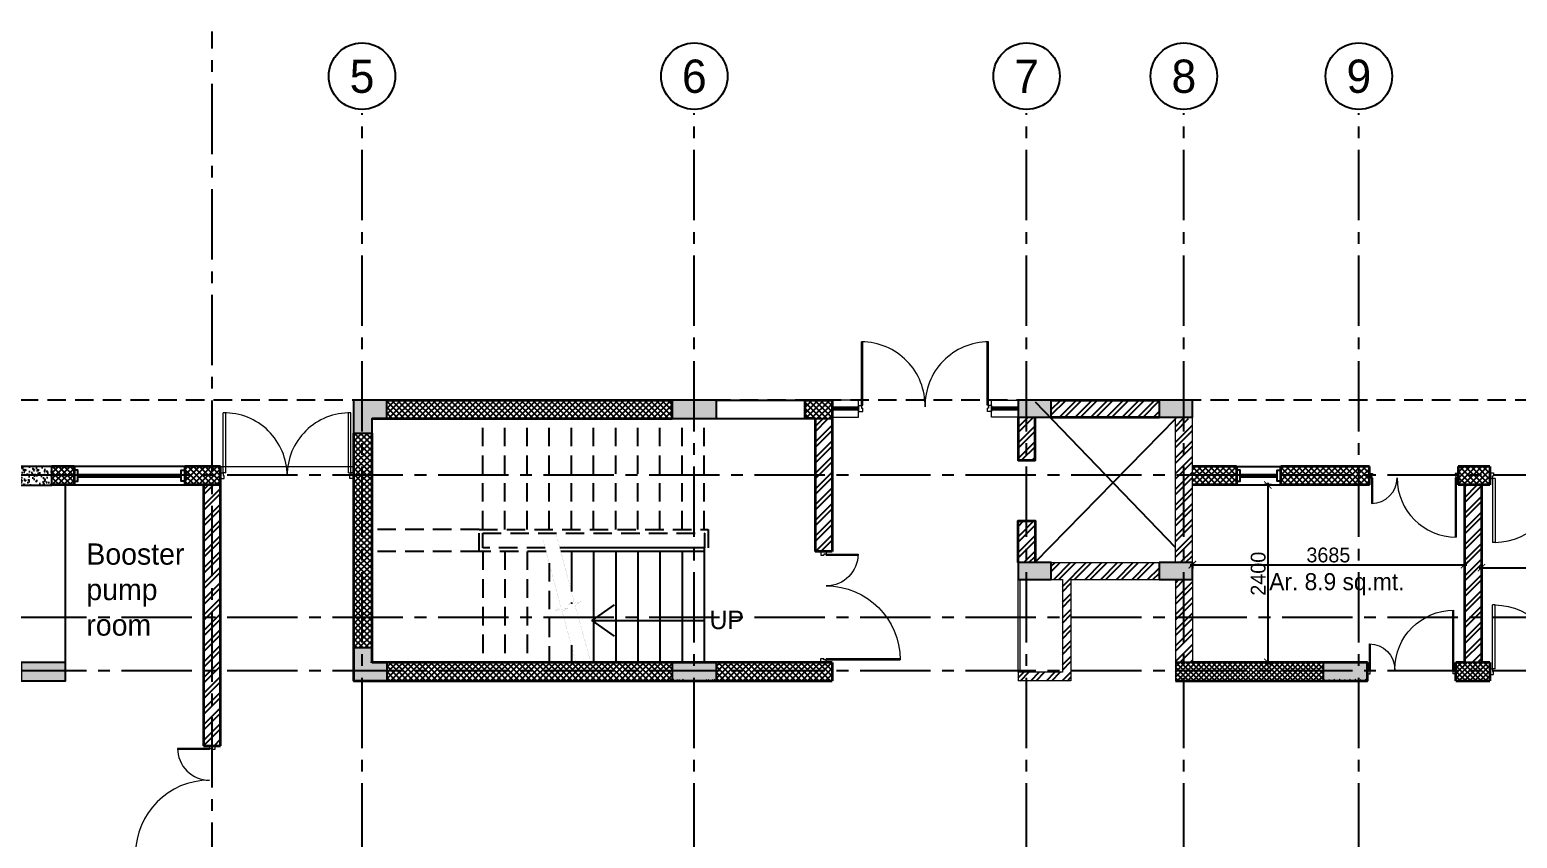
# Model space of a CAD drawing. Header units: millimetres. Extents: x -276609 to 1081398, y -453808 to 472098.
# Drawn here: x 335964 to 356109, y 168557 to 179499 of the extents above; entities that cross this region are included whole.
import ezdxf
from ezdxf.enums import TextEntityAlignment as Align

# ---------------------------------------------------------------- set-up
doc = ezdxf.new("R2010")
doc.units = ezdxf.units.MM
doc.header["$MEASUREMENT"] = 0
for name, pattern in [('CENTER2', [28.575, 19.05, -3.175, 3.175, -3.175]), ('DASHED2', [0.375, 0.25, -0.125]), ('Overhead', [3.96875, 2.38125, -1.5875])]:
    doc.linetypes.add(name, pattern=pattern)
for name, color, linetype in [('A-Anno Tags', 6, 'Continuous'), ('A-Elevation', 4, 'Continuous'), ('A-Steps', 3, 'Continuous'), ('A-Wall Patt', 8, 'Continuous'), ('A-Window', 4, 'Continuous'), ('Anno_Frames', 7, 'Continuous'), ('Anno_Labels', 7, 'Continuous'), ('AREA', 7, 'Continuous'), ('S-Conc Patt', 9, 'Continuous')]:
    doc.layers.add(name, color=color, linetype=linetype)
doc.layers.add('A-Anno-Grid Lines', color=7, linetype='Continuous', true_color=0xbbc3bd)
for name, color, linetype, lineweight in [('A-Detail Lines', 241, 'Continuous', 25), ('A-DETL-LLIN', 3, 'Continuous', 9), ('A-Door', 4, 'Continuous', 9), ('A-FLOR-STRS', 2, 'Continuous', 9), ('A-SECT-MBND', 5, 'Overhead', 9), ('A-Wall Sec', 1, 'Continuous', 20), ('frntr', 42, 'Continuous', 13), ('GRID', 9, 'Continuous', 0), ('S-Concrete', 40, 'Continuous', 25)]:
    doc.layers.add(name, color=color, linetype=linetype, lineweight=lineweight)
doc.styles.get("Standard").update_dxf_attribs({"font": ''})
doc.styles.get('Standard').set_extended_font_data('Gill Sans MT')
doc.dimstyles.new('IIITD_WD_M @ 100', dxfattribs={"dimscale": 100, "dimtxt": 1, "dimasz": 1, "dimexe": 0.5, "dimexo": 0.25, "dimgap": 0.3, "dimtad": 1, "dimdec": 0, "dimrnd": 1, "dimzin": 0, "dimdsep": 46, "dimtxsty": 'Standard', "dimblk": 'ARCHTICK', "dimcen": 0.2, "dimdle": 0.3, "dimclrd": 256, "dimclre": 256, "dimclrt": 256, "dimadec": 0, "dimazin": 0, "dimtfac": 1, "dimtdec": 0, "dimtofl": 0, "dimtmove": 0, "dimatfit": 0, "dimfxl": 0.5, "dimfxlon": 1, "dimtolj": 1, "dimtzin": 0, "dimlwd": -1, "dimlwe": -1, "dimarcsym": 0})
doc.dimstyles.get("Standard").update_dxf_attribs({"dimtxt": 0.18, "dimasz": 0.18, "dimexe": 0.18, "dimexo": 0.0625, "dimgap": 0.09, "dimtad": 0, "dimtih": 1, "dimtoh": 1, "dimdec": 4, "dimzin": 0, "dimdsep": 46, "dimtxsty": 'Standard', "dimcen": 0.09, "dimadec": 0, "dimazin": 0, "dimtfac": 1, "dimtdec": 4, "dimtofl": 0, "dimtmove": 0, "dimatfit": 3, "dimfxl": 1, "dimtolj": 1, "dimtzin": 0, "dimarcsym": 0})
pattern_1 = [(45, (-144842.344, 2158.18), (-39.7747564, 39.7747564), []), (135, (-144842.344, 2158.18), (-39.7747564, -39.7747564), [])]
pattern_2 = [(45, (-144842.34, 2158.18), (-106.066017, 106.066017), []), (45, (-144771.63, 2158.18), (-106.066017, 106.066017), [])]

# ---------------------------------------------------------------- blocks, each defined once
blk = doc.blocks.new('din d7')
at = {"layer": 'A-Door', "color": 5, "lineweight": 18}
for p, q in [((486934, 174520), (486934, 175332)), ((486969, 174518), (486969, 175332)), ((488629, 174518), (488629, 175332)), ((488664, 174518), (488664, 175332)), ((486899, 174518), (486934, 174518)), ((486899, 174518), (486899, 174443)), ((486934, 174518), (486934, 174483)), ((486969, 174518), (486934, 174518)), ((486934, 174483), (486949, 174483)), ((486949, 174443), (486949, 174483)), ((488629, 174518), (488664, 174518)), ((488664, 174483), (488649, 174483)), ((488649, 174443), (488649, 174483)), ((488664, 174518), (488664, 174483)), ((488699, 174518), (488664, 174518)), ((488699, 174518), (488699, 174443)), ((486899, 174443), (486949, 174443)), ((488699, 174443), (488649, 174443))]:
    blk.add_line(p, q, dxfattribs=at)
at = {"layer": 'A-Door', "lineweight": 18}
for centre, start, end in [((486950, 174483), 359.9841, 91.0727), ((488648, 174483), 88.9273, 180.0159)]:
    blk.add_arc(centre, 849, start, end, dxfattribs=at)
blk = doc.blocks.new('din v1')
at = {"layer": 'A-Window', "color": 2, "lineweight": 60}
blk.add_line((474051, 158052), (474051, 157552), dxfattribs=at)
at = {"layer": 'A-Window'}
for points in [[(473926, 158102), (473926, 157502)], [(473976, 158102), (473976, 158052), (474126, 158052), (474126, 158102)], [(474176, 158102), (474176, 157502)], [(473976, 157502), (473976, 157552), (474126, 157552), (474126, 157502)]]:
    blk.add_lwpolyline(points, dxfattribs=at)
blk = doc.blocks.new('ABL_Door_S - 1000 x 2100-11-3 Second Floor Lvl')
at = {"layer": 'A-Door', "color": 5}
for p, q in [((-500, 38), (-450, 38)), ((-500, -38), (-500, 38)), ((-450, 38), (-450, -3)), ((450, 38), (450, -3)), ((500, 38), (450, 38)), ((500, -38), (500, 38)), ((-500, -38), (-465, -38)), ((-465, -3), (-450, -3)), ((-465, -38), (-465, -3)), ((-430, -38), (-465, -38)), ((465, -3), (450, -3)), ((465, -38), (465, -3)), ((500, -38), (465, -38))]:
    blk.add_line(p, q, dxfattribs=at)
at = {"layer": 'A-Door', "color": 5, "lineweight": 18}
for p, q in [((-465, -38), (-465, -902)), ((-430, -38), (-430, -902)), ((-430, -902), (-465, -902))]:
    blk.add_line(p, q, dxfattribs=at)
at = {"layer": 'A-Door'}
blk.add_arc((-450, -3), 900, 271.2733, 0, dxfattribs=at)
blk = doc.blocks.new('Big Door Garbage')
at = {"layer": 'A-Door', "color": 5, "lineweight": 18}
for p, q in [((-12550, 128778), (-12500, 128778)), ((-12550, 128703), (-12550, 128778)), ((-12515, 128738), (-12500, 128738)), ((-12515, 128703), (-12515, 128738)), ((-12500, 128778), (-12500, 128738)), ((-11100, 128778), (-11100, 128738)), ((-11050, 128778), (-11100, 128778)), ((-11085, 128738), (-11100, 128738)), ((-11085, 128703), (-11085, 128738)), ((-11050, 128703), (-11050, 128778)), ((-12550, 128703), (-12515, 128703)), ((-12515, 128703), (-12515, 128273)), ((-12499, 128703), (-12515, 128703)), ((-12499, 128703), (-12499, 128273)), ((-11101, 128703), (-11101, 127703)), ((-11101, 128703), (-11085, 128703)), ((-11050, 128703), (-11085, 128703)), ((-11085, 128703), (-11085, 127703))]:
    blk.add_line(p, q, dxfattribs=at)
at = {"layer": 'A-Door', "lineweight": 18}
for centre, radius, start, end in [((-12515, 128703), 430, 270, 0), ((-11085, 128703), 1000, 180, 270)]:
    blk.add_arc(centre, radius, start, end, dxfattribs=at)
blk = doc.blocks.new('allalaksksksjjd')
at = {"layer": 'S-Conc Patt'}
for points in [[(271338, 150901), (270888, 150901), (270888, 150451), (271138, 150451), (271138, 150651), (271338, 150651)], [(275203, 150901), (275203, 150651), (275803, 150651), (275803, 150901)], [(279888, 150901), (279888, 150671), (280338, 150671), (280338, 150901)], [(281798, 150901), (281798, 150671), (282248, 150671), (282248, 150901)], [(279888, 148701), (279888, 148471), (280338, 148471), (280338, 148701)], [(281798, 148701), (281798, 148471), (282248, 148471), (282248, 148701)], [(271338, 147101), (270888, 147101), (270888, 147551), (271138, 147551), (271138, 147351), (271338, 147351)], [(266388, 147351), (266388, 147101), (266988, 147101), (266988, 147351)], [(275203, 147351), (275203, 147101), (275803, 147101), (275803, 147351)], [(284018, 147351), (284018, 147101), (284618, 147101), (284618, 147351)]]:
    blk.add_hatch(color=8, dxfattribs=at).paths.add_polyline_path(points)
h = blk.add_hatch(dxfattribs=at)
h.set_pattern_fill('AR-CONC', color=8, scale=20, style=0)
h.set_pattern_definition([(50, (-1021001.52, 1192606.68), (143.4520365, -12.550427), [15, -165]), (355, (-1021001.52, 1192606.68), (-27.750267, 150.438427), [12, -132]), (100.4514, (-1020989.56, 1192605.63), (115.701876, 137.887908), [12.748038, -140.228422]), (46.1842, (-1021001.52, 1192646.68), (213.44821, -33.103803), [22.5, -247.5]), (96.6356, (-1020983.73, 1192643.92), (186.93254, 194.823574), [19.122058, -210.3426]), (351.1842, (-1021001.52, 1192646.68), (186.93239, 194.82372), [18, -198]), (21, (-1020981.52, 1192636.68), (119.3814104, -80.523778), [15, -165]), (326, (-1020981.52, 1192636.68), (48.663066, 145.030009), [12, -132]), (71.4514, (-1020971.57, 1192629.97), (168.044526, 64.506099), [12.748038, -140.228422]), (37.5, (-1021001.517, 1192606.68), (2.431971, 66.5787708), [0, -130.4, 0, -134, 0, -132.5]), (7.5, (-1021001.52, 1192606.68), (52.6139075, 78.8823424), [0, -76.4, 0, -127.4, 0, -50.5]), (327.5, (-1021046.117, 1192606.68), (106.7644872, -4.5109743), [0, -50, 0, -156, 0, -207]), (317.5, (-1021066.12, 1192606.68), (116.637234, 20.0209965), [0, -65, 0, -103.6, 0, -147])])
h.paths.add_polyline_path([(266203, 150001), (266203, 149751), (266803, 149751), (266803, 150001)])
at = {"layer": 'S-Concrete'}
for points in [[(271338, 150901), (270888, 150901), (270888, 150451), (271138, 150451), (271138, 150651), (271338, 150651), (271338, 150901)], [(271338, 147101), (270888, 147101), (270888, 147551), (271138, 147551), (271138, 147351), (271338, 147351), (271338, 147101)]]:
    blk.add_lwpolyline(points, dxfattribs=at)
for points in [[(275203, 150901), (275203, 150651), (275803, 150651), (275803, 150901)], [(279888, 150901), (279888, 150671), (280338, 150671), (280338, 150901)], [(281798, 150901), (281798, 150671), (282248, 150671), (282248, 150901)], [(266203, 150001), (266203, 149751), (266803, 149751), (266803, 150001)], [(279888, 148701), (279888, 148471), (280338, 148471), (280338, 148701)], [(281798, 148701), (281798, 148471), (282248, 148471), (282248, 148701)], [(266388, 147351), (266388, 147101), (266988, 147101), (266988, 147351)], [(275203, 147351), (275203, 147101), (275803, 147101), (275803, 147351)], [(284018, 147351), (284018, 147101), (284618, 147101), (284618, 147351)]]:
    blk.add_lwpolyline(points, close=True, dxfattribs=at)
blk = doc.blocks.new('t4h5ju76j8')
at = {"layer": 'A-Door', "color": 5, "lineweight": 18}
for p, q in [((492070, 173881), (492070, 174740)), ((492088, 173881), (492088, 174739)), ((493774, 173881), (493774, 174739)), ((493792, 173881), (493792, 174740)), ((492031, 173952), (491671, 173952)), ((492031, 173722), (492031, 173952)), ((492031, 173878), (492070, 173878)), ((492031, 173878), (492031, 173795)), ((492070, 173878), (492070, 173840)), ((492087, 173878), (492070, 173878)), ((493776, 173878), (493792, 173878)), ((493792, 173878), (493792, 173840)), ((493831, 173878), (493792, 173878)), ((493831, 173722), (493831, 173952)), ((493831, 173952), (494191, 173952)), ((493831, 173878), (493831, 173795)), ((491671, 173722), (492031, 173722)), ((492031, 173795), (492087, 173795)), ((492070, 173840), (492087, 173840)), ((492087, 173795), (492087, 173840)), ((493792, 173840), (493776, 173840)), ((493776, 173795), (493776, 173840)), ((493831, 173795), (493776, 173795)), ((494191, 173722), (493831, 173722))]:
    blk.add_line(p, q, dxfattribs=at)
at = {"layer": 'A-Door'}
for centre, start, end in [((492070, 173878), 358.7355, 89.9841), ((493792, 173878), 90.0159, 181.2645)]:
    blk.add_arc(centre, 861, start, end, dxfattribs=at)
at = {"layer": 'A-Window', "color": 2, "lineweight": 60}
for p, q in [((492031, 173837), (491671, 173837)), ((493831, 173837), (494191, 173837))]:
    blk.add_line(p, q, dxfattribs=at)
blk = doc.blocks.new('din w3')
at = {"layer": 'A-Window', "color": 2, "lineweight": 60}
blk.add_line((477594, 164984), (477594, 166384), dxfattribs=at)
at = {"layer": 'A-Window'}
for points in [[(477469, 164934), (477469, 166434)], [(477669, 166434), (477669, 166384), (477519, 166384), (477519, 166434)], [(477719, 164934), (477719, 166434)], [(477669, 164934), (477669, 164984), (477519, 164984), (477519, 164934)]]:
    blk.add_lwpolyline(points, dxfattribs=at)
blk = doc.blocks.new('Grid Head')
blk.add_circle((0, 0), 3)
at = {"layer": 'Anno_Labels'}
blk.add_attdef('GRID_NAME', text='', height=3, dxfattribs=at).set_placement((0, 0), align=Align.MIDDLE_CENTER)
blk = doc.blocks.new('grd din')
at = {"layer": 'A-Anno-Grid Lines', "linetype": 'CENTER2', "ltscale": 50}
for p, q in [((486784, 152996), (486784, 180371)), ((488814, 133526), (488814, 179267)), ((493314, 133526), (493314, 179267)), ((497814, 133526), (497814, 179267)), ((499944, 133526), (499944, 179267)), ((502314, 133526), (502314, 179267)), ((516514, 174369), (471659, 174369)), ((516514, 172439), (472000, 172439)), ((516514, 171719), (471659, 171719))]:
    blk.add_line(p, q, dxfattribs=at)
at = {"layer": 'Anno_Frames'}
ref = blk.add_blockref('Grid Head', (488814, 179767), dxfattribs=dict(at, xscale=150, yscale=150, zscale=150))
ref.add_attrib('GRID_NAME', '5', dxfattribs={"layer": '0', "height": 450}).set_placement((488814, 179767), align=Align.MIDDLE_CENTER)
ref = blk.add_blockref('Grid Head', (493314, 179767), dxfattribs=dict(at, xscale=150, yscale=150, zscale=150))
ref.add_attrib('GRID_NAME', '6', dxfattribs={"layer": '0', "height": 450}).set_placement((493314, 179767), align=Align.MIDDLE_CENTER)
ref = blk.add_blockref('Grid Head', (497814, 179767), dxfattribs=dict(at, xscale=150, yscale=150, zscale=150))
ref.add_attrib('GRID_NAME', '7', dxfattribs={"layer": '0', "height": 450}).set_placement((497814, 179767), align=Align.MIDDLE_CENTER)
ref = blk.add_blockref('Grid Head', (499944, 179767), dxfattribs=dict(at, xscale=150, yscale=150, zscale=150))
ref.add_attrib('GRID_NAME', '8', dxfattribs={"layer": '0', "height": 450}).set_placement((499944, 179767), align=Align.MIDDLE_CENTER)
ref = blk.add_blockref('Grid Head', (502314, 179767), dxfattribs=dict(at, xscale=150, yscale=150, zscale=150))
ref.add_attrib('GRID_NAME', '9', dxfattribs={"layer": '0', "height": 450}).set_placement((502314, 179767), align=Align.MIDDLE_CENTER)
blk = doc.blocks.new('_ArchTick')
at = {"color": 0, "linetype": 'ByBlock', "const_width": 0.15}
blk.add_lwpolyline([(-0.5, -0.5), (0.5, 0.5)], dxfattribs=at)
blk = doc.blocks.new('*D581')
at = {"layer": 'A-Detail Lines', "transparency": 16777216}
for p, q in [((355624, 172168), (355624, 172268)), ((362829, 172168), (362829, 172268)), ((355594, 172218), (362859, 172218))]:
    blk.add_line(p, q, dxfattribs=at)
at = {"layer": 'A-Detail Lines', "transparency": 16777216, "xscale": 100, "yscale": 100, "zscale": 100, "rotation": 180}
blk.add_blockref('_ArchTick', (355624, 172218), dxfattribs=at)
at = {"layer": 'A-Detail Lines', "transparency": 16777216, "xscale": 100, "yscale": 100, "zscale": 100}
blk.add_blockref('_ArchTick', (362829, 172218), dxfattribs=at)
at = {"layer": 'A-Detail Lines', "transparency": 16777216, "insert": (359226, 172348), "char_height": 200, "attachment_point": 5}
blk.add_mtext('\\A1;7205', dxfattribs=at)
blk = doc.blocks.new('*D583')
at = {"layer": 'A-Detail Lines', "transparency": 16777216}
for p, q in [((351679, 172259), (355424, 172259)), ((351709, 172262), (351709, 172209)), ((355394, 172262), (355394, 172209))]:
    blk.add_line(p, q, dxfattribs=at)
at = {"layer": 'A-Detail Lines', "transparency": 16777216, "xscale": 100, "yscale": 100, "zscale": 100, "rotation": 180}
blk.add_blockref('_ArchTick', (351709, 172259), dxfattribs=at)
at = {"layer": 'A-Detail Lines', "transparency": 16777216, "xscale": 100, "yscale": 100, "zscale": 100}
blk.add_blockref('_ArchTick', (355394, 172259), dxfattribs=at)
at = {"layer": 'A-Detail Lines', "transparency": 16777216, "insert": (353551, 172389), "char_height": 200, "attachment_point": 5}
blk.add_mtext('\\A1;3685', dxfattribs=at)
blk = doc.blocks.new('*D584')
at = {"layer": 'A-Detail Lines', "transparency": 16777216}
for p, q in [((352781, 173338), (352681, 173338)), ((352731, 173368), (352731, 170907)), ((352781, 170937), (352681, 170937))]:
    blk.add_line(p, q, dxfattribs=at)
at = {"layer": 'A-Detail Lines', "transparency": 16777216, "xscale": 100, "yscale": 100, "zscale": 100}
for p, rotation in [((352731, 173338), 90), ((352731, 170937), 270)]:
    blk.add_blockref('_ArchTick', p, dxfattribs=dict(at, rotation=rotation))
at = {"layer": 'A-Detail Lines', "transparency": 16777216, "insert": (352601, 172137), "char_height": 200, "attachment_point": 5, "rotation": 90}
blk.add_mtext('\\A1;2400', dxfattribs=at)
blk = doc.blocks.new('*D675')
at = {"layer": 'A-Detail Lines'}
for p, q in [((338004, 412783), (337904, 412783)), ((337954, 412813), (337954, 411253)), ((338004, 411283), (337904, 411283)), ((490332, 36500), (499162, 36500)), ((490362, 36550), (490362, 36450)), ((499132, 36550), (499132, 36450))]:
    blk.add_line(p, q, dxfattribs=at)
at = {"layer": 'A-Detail Lines', "xscale": 100, "yscale": 100, "zscale": 100}
for p, rotation in [((337954, 412783), 90), ((337954, 411283), 270), ((490362, 36500), 180)]:
    blk.add_blockref('_ArchTick', p, dxfattribs=dict(at, rotation=rotation))
blk.add_blockref('_ArchTick', (499132, 36500), dxfattribs=at)
at = {"layer": 'A-Detail Lines', "insert": (337873, 412033), "char_height": 100, "attachment_point": 5, "rotation": 90}
blk.add_mtext('\\A1;1500', dxfattribs=at)
at = {"layer": 'A-Detail Lines', "insert": (494747, 36632), "char_height": 200, "attachment_point": 5}
blk.add_mtext('\\A1;8770', dxfattribs=at)

msp = doc.modelspace()

# ---------------------------------------------------------------- hatches: boundary and pattern name
at = {"layer": 'A-Wall Patt'}
h = msp.add_hatch(dxfattribs=at)
h.set_pattern_fill('ANSI37', color=256, scale=450, style=0)
h.set_pattern_definition(pattern_1)
h.paths.add_polyline_path([(346828.9, 174487.2), (346463.9, 174487.2), (346463.9, 174237.2), (346598.9, 174237.2), (346828.9, 174237.2)])
h.paths.add_polyline_path([(344663.9, 174487.2), (340798.9, 174487.2), (340798.9, 174237.2), (344663.9, 174237.2)])
h.paths.add_polyline_path([(340598.9, 174037.2), (340348.9, 174037.2), (340348.9, 171137.2), (340598.9, 171137.2)])
h.paths.add_polyline_path([(341172.8, 170937.2), (340798.9, 170937.2), (340798.9, 170687.2), (341172.8, 170687.2)])
h.paths.add_polyline_path([(346146.2, 170687.2), (346146.2, 170937.2), (345263.9, 170937.2), (345263.9, 170707.2), (345113.9, 170707.2), (345113.9, 170687.2)])
h.paths.add_polyline_path([(341172.8, 170937.2), (341172.8, 170687.2), (344813.9, 170687.2), (344813.9, 170707.2), (344663.9, 170707.2), (344663.9, 170937.2)])
h.paths.add_polyline_path([(346828.9, 170687.2), (346828.9, 170937.2), (346146.2, 170937.2), (346146.2, 170687.2)])
h = msp.add_hatch(dxfattribs=at)
h.set_pattern_fill('ANSI32', color=256, scale=400, style=0)
h.set_pattern_definition(pattern_2)
h.paths.add_polyline_path([(349578.9, 174257.2), (349348.9, 174257.2), (349348.9, 174237.2), (349578.9, 174237.2)])
h.paths.add_polyline_path([(349578.9, 174232.1), (349573.9, 174237.2), (349463.9, 174237.2), (349463.9, 173673.9), (349578.9, 173673.9)])
h.paths.add_polyline_path([(349463.9, 174237.2), (349348.9, 174237.2), (349348.9, 173673.9), (349463.9, 173673.9)])
h.paths.add_polyline_path([(351708.9, 173472.5), (351478.9, 173472.5), (351478.9, 172287.2), (351708.9, 172287.2)])
h.paths.add_polyline_path([(351708.9, 174237.2), (351483.9, 174237.2), (351478.9, 174232.1), (351478.9, 173472.5), (351708.9, 173472.5)])
h.paths.add_polyline_path([(349578.9, 172850.6), (349463.9, 172850.6), (349463.9, 172287.2), (349573.9, 172287.2), (349578.9, 172292.4)])
h.paths.add_polyline_path([(349463.9, 172850.6), (349348.9, 172850.6), (349348.9, 172287.2), (349463.9, 172287.2)])
h.paths.add_polyline_path([(351258.9, 172287.2), (349798.9, 172287.2), (349798.9, 172057.2), (349948.9, 172057.2), (349948.9, 171542.5), (350063.9, 171542.5), (350063.9, 172057.2), (351258.9, 172057.2)])
h.paths.add_polyline_path([(350063.9, 171542.5), (349948.9, 171542.5), (349948.9, 170822.2), (350063.9, 170822.2)])
h.paths.add_polyline_path([(350063.9, 170822.2), (349948.9, 170822.2), (349948.9, 170802.2), (349463.9, 170802.2), (349463.9, 170687.2), (350063.9, 170687.2)])
h.paths.add_polyline_path([(349463.9, 170802.2), (349348.9, 170802.2), (349348.9, 170687.2), (349463.9, 170687.2)])
h.paths.add_polyline_path([(351708.9, 172057.2), (351593.9, 172057.2), (351593.9, 171542.5), (351708.9, 171542.5)])
h.paths.add_polyline_path([(351708.9, 171542.5), (351593.9, 171542.5), (351593.9, 170937.2), (351708.9, 170937.2)])
h.paths.add_polyline_path([(351593.9, 171542.5), (351478.9, 171542.5), (351478.9, 170937.2), (351593.9, 170937.2)])
h.paths.add_polyline_path([(351593.9, 172057.2), (351478.9, 172057.2), (351478.9, 171542.5), (351593.9, 171542.5)])
h.paths.add_polyline_path([(349798.9, 174257.2), (351258.9, 174257.2), (351258.9, 174487.2), (349798.9, 174487.2)])
h = msp.add_hatch(dxfattribs=at)
h.set_pattern_fill('ANSI32', color=256, scale=400, style=0)
h.set_pattern_definition(pattern_2)
h.paths.add_polyline_path([(346828.9, 174237.2), (346598.9, 174237.2), (346598.9, 172437.2), (346828.9, 172437.2)])
h = msp.add_hatch(dxfattribs=at)
h.set_pattern_fill('ANSI37', color=256, scale=450, style=0)
h.set_pattern_definition(pattern_1)
h.paths.add_polyline_path([(331348.9, 170937.2), (331008.3, 170937.2), (331028, 170687.2), (331348.9, 170687.2)])
h.paths.add_polyline_path([(331764, 173587.5), (331598.9, 173587.5), (331598.9, 173337.5), (331764, 173337.5)])
h.paths.add_polyline_path([(334163.9, 173587.5), (333264, 173587.5), (333264, 173337.5), (334163.9, 173337.5)])
h.paths.add_polyline_path([(338548.9, 173587.5), (338063.7, 173587.5), (338063.7, 173337.5), (338548.9, 173337.5)])
h.paths.add_polyline_path([(331598.9, 171812.4), (331348.9, 171812.4), (331348.9, 170937.2), (331598.9, 170937.2)])
h.paths.add_polyline_path([(336263.9, 173357.5), (336263.9, 173337.5), (336306, 173337.5), (336563.7, 173337.5), (336563.7, 173587.5), (336263.9, 173587.5)])
h.paths.add_polyline_path([(331578.9, 173137.5), (331348.9, 173137.5), (331348.9, 172412.4), (331598.9, 172412.4), (331598.9, 173287.5), (331578.9, 173287.5)])
h.paths.add_polyline_path([(331028, 170687.2), (331008.4, 170936.9), (330444.2, 170936.9), (330445.1, 170937.2), (330330.1, 170937.2), (330330.1, 170687.2)])
h = msp.add_hatch(dxfattribs=at)
h.set_pattern_fill('ANSI37', color=256, scale=400, style=0)
h.set_pattern_definition([(45, (-144842.344, 2158.18), (-35.355339, 35.355339), []), (135, (-144842.344, 2158.18), (-35.355339, -35.355339), [])])
h.paths.add_polyline_path([(355738.9, 170937.2), (355278.9, 170937.2), (355278.9, 170687.2), (355738.9, 170687.2)])
h.paths.add_polyline_path([(363078.9, 171812.4), (362828.9, 171812.4), (362828.9, 170937.2), (363078.9, 170937.2)])
h.paths.add_polyline_path([(362828.9, 173587.5), (362508.9, 173587.5), (362508.9, 173337.5), (362828.9, 173337.5)])
h.paths.add_polyline_path([(357108.9, 173587.5), (356738.9, 173587.5), (356738.9, 173337.5), (357108.9, 173337.5)])
h.paths.add_polyline_path([(362848.9, 173137.5), (362848.9, 173137.5), (362828.9, 173137.5), (362828.9, 172412.4), (363078.9, 172412.4), (363078.9, 173137.5)])
h.paths.add_polyline_path([(358763.9, 173587.5), (358763.9, 173357.5), (358763.9, 173357.5), (358763.9, 173337.5), (359508.9, 173337.5), (359508.9, 173587.5)])
h.paths.add_polyline_path([(358163.9, 173357.5), (358163.9, 173357.5), (358163.9, 173587.5), (357708.9, 173587.5), (357708.9, 173337.5), (358163.9, 173337.5)])
h.paths.add_polyline_path([(358163.9, 170707.2), (358163.9, 170937.2), (356738.9, 170937.2), (356738.9, 170687.2), (358278.9, 170687.2), (358278.9, 170707.2)])
h.paths.add_polyline_path([(361908.9, 173587.5), (360108.9, 173587.5), (360108.9, 173337.5), (361908.9, 173337.5)])
h.paths.add_polyline_path([(353478.9, 170707.2), (353478.9, 170937.2), (351478.9, 170937.2), (351478.9, 170687.2), (354078.9, 170687.2), (354078.9, 170707.2)])
h.paths.add_polyline_path([(362778.9, 170707.2), (362628.9, 170707.2), (362628.9, 170937.2), (358763.9, 170937.2), (358763.9, 170707.2), (358578.9, 170707.2), (358578.9, 170687.2), (362778.9, 170687.2)])
h = msp.add_hatch(dxfattribs=at)
h.set_pattern_fill('ANSI37', color=256, scale=450, style=0)
h.set_pattern_definition([(45, (352206.12, 173405.046), (-39.7748, 39.7748), []), (135, (352206.12, 173405.046), (-39.7748, -39.7748), [])])
h.paths.add_polyline_path([(352308.9, 173587.5), (351708.9, 173587.5), (351708.9, 173337.5), (352308.9, 173337.5)])
h.paths.add_polyline_path([(353963.9, 173472.5), (352908.9, 173472.5), (352908.9, 173337.5), (353963.9, 173337.5)])
h.paths.add_polyline_path([(353963.9, 173587.5), (352908.9, 173587.5), (352908.9, 173472.5), (353963.9, 173472.5)])
h.paths.add_polyline_path([(354108.9, 173472.5), (353963.9, 173472.5), (353963.9, 173337.5), (354108.9, 173337.5)])
h.paths.add_polyline_path([(354108.9, 173587.5), (353963.9, 173587.5), (353963.9, 173472.5), (354108.9, 173472.5)])
h = msp.add_hatch(dxfattribs=at)
h.set_pattern_fill('ANSI37', color=256, scale=450, angle=360, style=0)
h.set_pattern_definition([(45, (-148349.956, -896.975), (-39.7747564, 39.7747564), []), (135, (-148349.956, -896.975), (-39.7747564, -39.7747564), [])])
h.paths.add_polyline_path([(355738.9, 173587.5), (355308.9, 173587.5), (355308.9, 173472.5), (355738.9, 173472.5)])
h.paths.add_polyline_path([(355738.9, 173472.5), (355308.9, 173472.5), (355308.9, 173337.5), (355738.9, 173337.5)])
h = msp.add_hatch(dxfattribs=at)
h.set_pattern_fill('ANSI32', color=256, scale=400, style=0)
h.set_pattern_definition(pattern_2)
h.paths.add_polyline_path([(338318.9, 173337.5), (338318.9, 169807.2), (338548.9, 169807.2), (338548.9, 173337.5)])
h = msp.add_hatch(dxfattribs=at)
h.set_pattern_fill('ANSI32', color=256, scale=400, style=0)
h.set_pattern_definition(pattern_2)
h.paths.add_polyline_path([(355623.9, 173337.5), (355393.9, 173337.5), (355393.9, 170937.2), (355623.9, 170937.2)])

# ---------------------------------------------------------------- linework, layer by layer
at = {"layer": 'A-Detail Lines', "linetype": 'DASHED2', "ltscale": 1000}
for p, q in [((363078.9, 174487.2), (331348.9, 174487.2)), ((342098.9, 172737.2), (342098.9, 174237.2)), ((342398.9, 172737.2), (342398.9, 174237.2)), ((342698.9, 172737.2), (342698.9, 174237.2)), ((342998.9, 172737.2), (342998.9, 174237.2)), ((343298.9, 172737.2), (343298.9, 174237.2)), ((343598.9, 172737.2), (343598.9, 174237.2)), ((343898.9, 172737.2), (343898.9, 174237.2)), ((344198.9, 172737.2), (344198.9, 174237.2)), ((344498.9, 172737.2), (344498.9, 174237.2)), ((344798.9, 172737.2), (344798.9, 174237.2)), ((345098.9, 172737.2), (345098.9, 174237.2)), ((342048.9, 172737.2), (340598.9, 172737.2)), ((342048.9, 172437.2), (340598.9, 172437.2)), ((342098.9, 172437.2), (342098.9, 170937.2)), ((342398.9, 172437.2), (342398.9, 170937.2)), ((342698.9, 172437.2), (342698.9, 170937.2)), ((342998.9, 172279.8), (342998.9, 170937.2))]:
    msp.add_line(p, q, dxfattribs=at)
at = {"layer": 'A-Detail Lines'}
for p, q in [((349578.9, 174464.3), (351473.9, 172494.3)), ((351483.9, 174237.2), (349573.9, 172287.2))]:
    msp.add_line(p, q, dxfattribs=at)
at = {"layer": 'A-Detail Lines', "linetype": 'DASHED2', "ltscale": 1000}
for points in [[(342956.9, 172437.2), (342048.9, 172437.2), (342048.9, 172737.2), (345150.3, 172737.2), (345150.3, 172437.2)], [(342943.6, 172487.2), (342098.9, 172487.2), (342098.9, 172687.2), (345100.3, 172687.2), (345100.3, 172487.2)]]:
    msp.add_lwpolyline(points, dxfattribs=at)
at = {"layer": 'A-DETL-LLIN'}
msp.add_line((338548.9, 173587.5), (340348.9, 173587.5), dxfattribs=at)
at = {"layer": 'A-Door'}
for p, q in [((349348.9, 170802.2), (349348.9, 172057.2)), ((349378.9, 170802.2), (349378.9, 172057.2))]:
    msp.add_line(p, q, dxfattribs=at)
at = {"layer": 'A-Elevation'}
for p, q in [((345263.9, 174487.2), (346463.9, 174487.2)), ((345263.9, 174237.2), (346463.9, 174237.2)), ((336448.9, 170937.2), (336448.9, 173337.5))]:
    msp.add_line(p, q, dxfattribs=at)
for points in [[(345100.3, 172437.2), (345100.3, 172487.2), (343142.1, 172487.2)], [(345100.3, 172437.2), (343155.4, 172437.2)]]:
    msp.add_lwpolyline(points, dxfattribs=at)
at = {"layer": 'A-FLOR-STRS'}
for p, q in [((344788.5, 170937.2), (344788.3, 170937.5)), ((344813.9, 170937.5), (344813.9, 170937.2))]:
    msp.add_line(p, q, dxfattribs=at)
at = {"layer": 'A-SECT-MBND'}
msp.add_line((344788.5, 170937.2), (340578.9, 170937.2), dxfattribs=at)
at = {"layer": 'A-Steps'}
for p, q in [((343298.9, 172437.2), (343298.9, 171898.2)), ((343598.9, 172437.2), (343598.9, 170937.2)), ((343898.9, 172437.2), (343898.9, 170937.2)), ((344198.9, 172437.2), (344198.9, 170937.2)), ((344498.9, 172437.2), (344498.9, 170937.2)), ((344798.9, 172437.2), (344798.9, 170937.2)), ((345098.9, 172437.2), (345098.9, 170937.2))]:
    msp.add_line(p, q, dxfattribs=at)
at = {"layer": 'A-Steps', "linetype": 'DASHED2', "ltscale": 1000}
for p, q in [((343298.9, 171747.8), (343298.9, 171730)), ((343298.9, 171168.5), (343298.9, 170937.2))]:
    msp.add_line(p, q, dxfattribs=at)
at = {"layer": 'A-Steps', "const_width": 1}
for points in [[(343088.8, 172687.2), (343332.7, 171771.1), (343261.2, 171721.9), (343430.8, 171758.8), (343350.4, 171704.6), (343571.1, 170903.2)], [(342913.2, 172601.7), (343157, 171685.5), (343085.5, 171636.3), (343255.1, 171673.2), (343174.8, 171619), (343395.5, 170817.6)]]:
    msp.add_lwpolyline(points, dxfattribs=at)
at = {"layer": 'A-Wall Patt'}
for p, q in [((346598.9, 174237.2), (346828.9, 174237.2)), ((351708.9, 170937.2), (351478.9, 170937.2)), ((355623.9, 170937.2), (355393.9, 170937.2))]:
    msp.add_line(p, q, dxfattribs=at)
at = {"layer": 'A-Wall Sec', "lineweight": 35}
for p, q in [((340798.9, 174487.2), (344663.9, 174487.2)), ((344663.9, 174237.2), (344663.9, 174487.2)), ((346463.9, 174487.2), (346828.9, 174487.2)), ((346463.9, 174237.2), (346463.9, 174487.2)), ((346828.9, 174487.2), (346828.9, 172437.2)), ((340598.9, 174237.2), (344663.9, 174237.2)), ((346598.9, 174237.2), (346463.9, 174237.2)), ((346598.9, 174237.2), (346598.9, 172437.2)), ((340348.9, 174037.2), (340348.9, 170687.2)), ((340598.9, 170937.2), (340598.9, 174037.2)), ((336563.9, 173587.5), (336263.9, 173587.5)), ((336563.9, 173587.5), (336563.9, 173337.5)), ((338548.9, 173587.5), (338063.7, 173587.5)), ((338063.7, 173587.5), (338063.7, 173337.5)), ((338548.9, 169807.2), (338548.9, 173587.5)), ((352308.9, 173587.5), (351708.9, 173587.5)), ((352308.9, 173587.5), (352308.9, 173337.5)), ((354108.9, 173587.5), (352908.9, 173587.5)), ((352908.9, 173337.5), (352908.9, 173587.5)), ((354108.9, 173337.5), (354108.9, 173587.5)), ((355738.9, 173587.5), (355308.9, 173587.5)), ((355308.9, 173587.5), (355308.9, 173337.5)), ((355738.9, 173587.5), (355738.9, 173337.5)), ((336563.9, 173337.5), (336263.9, 173337.5)), ((338548.9, 173337.5), (338063.7, 173337.5)), ((338318.9, 173337.5), (338318.9, 171857.5)), ((352308.9, 173337.5), (351708.9, 173337.5)), ((354108.9, 173337.5), (352908.9, 173337.5)), ((355738.9, 173337.5), (355308.9, 173337.5)), ((355393.9, 173337.5), (355393.9, 170937.2)), ((355623.9, 173337.5), (355623.9, 170937.2)), ((346828.9, 172437.2), (346598.9, 172437.2)), ((338318.9, 171857.5), (338318.9, 169807.2)), ((346828.9, 170937.2), (340598.9, 170937.2)), ((346828.9, 170937.2), (346828.9, 170687.2)), ((354078.9, 170937.2), (351708.9, 170937.2)), ((354078.9, 170687.2), (354078.9, 170937.2)), ((355393.9, 170937.2), (355278.9, 170937.2)), ((355278.9, 170687.2), (355278.9, 170937.2)), ((355738.9, 170937.2), (355623.9, 170937.2)), ((355738.9, 170937.2), (355738.9, 170687.2)), ((340348.9, 170687.2), (346828.9, 170687.2)), ((351478.9, 170687.2), (354078.9, 170687.2)), ((355278.9, 170687.2), (355738.9, 170687.2)), ((338318.9, 169807.2), (338548.9, 169807.2))]:
    msp.add_line(p, q, dxfattribs=at)
at = {"layer": 'A-Wall Sec'}
for p, q in [((349798.9, 172287.2), (351258.9, 172287.2)), ((349798.9, 172057.2), (349948.9, 172057.2)), ((349948.9, 172057.2), (349948.9, 170802.2)), ((350063.9, 172057.2), (351258.9, 172057.2)), ((350063.9, 172057.2), (350063.9, 170687.2)), ((351478.9, 172057.2), (351478.9, 170687.2)), ((351708.9, 172057.2), (351708.9, 170937.2)), ((349948.9, 170802.2), (349348.9, 170802.2)), ((349348.9, 170802.2), (349348.9, 170687.2)), ((350063.9, 170687.2), (349348.9, 170687.2))]:
    msp.add_line(p, q, dxfattribs=at)
at = {"layer": 'A-Wall Sec', "lineweight": 35}
for points in [[(349798.9, 174487.2), (351258.9, 174487.2)], [(349348.9, 174257.2), (349348.9, 173673.9), (349578.9, 173673.9), (349578.9, 174257.2)], [(349798.9, 174257.2), (351258.9, 174257.2)], [(349348.9, 172287.2), (349348.9, 172850.6), (349578.9, 172850.6), (349578.9, 172287.2)]]:
    msp.add_lwpolyline(points, dxfattribs=at)
at = {"layer": 'A-Wall Sec'}
for points in [[(351478.9, 172287.2), (351478.9, 174257.2)], [(351708.9, 173587.5), (351708.9, 174257.2)], [(351708.9, 172287.2), (351708.9, 173337.5)]]:
    msp.add_lwpolyline(points, dxfattribs=at)
at = {"layer": 'GRID'}
msp.add_line((351708.9, 173337.5), (351708.9, 174248.9), dxfattribs=at)

# ---------------------------------------------------------------- block references
at = {"layer": 'A-Anno-Grid Lines'}
msp.add_blockref('grd din', (-148350, -897), dxfattribs=at)
at = {"layer": 'A-Door'}
for name, p in [('t4h5ju76j8', (-144842.3, 535.5)), ('din d7', (-148350, -1017.8)), ('ABL_Door_S - 1000 x 2100-11-3 Second Floor Lvl', (356238.9, 173462.5))]:
    msp.add_blockref(name, p, dxfattribs=at)
at = {"layer": 'A-Door', "xscale": 0.8000000000465661, "yscale": 0.8000000000465661, "zscale": 0.8000000000465661}
msp.add_blockref('Big Door Garbage', (364148.9, 70470.3), dxfattribs=at)
at = {"layer": 'A-Door', "xscale": -1}
for name, p, rotation in [('Big Door Garbage', (475454.2, 159887.2), 90), ('ABL_Door_S - 1000 x 2100-11-3 Second Floor Lvl', (356238.9, 170812.2), 180)]:
    msp.add_blockref(name, p, dxfattribs=dict(at, rotation=rotation))
at = {"layer": 'A-Door', "xscale": -0.8000000000465661, "yscale": 0.8000000000465661, "zscale": 0.8, "rotation": 180}
msp.add_blockref('Big Door Garbage', (364118.9, 273804.5), dxfattribs=at)
at = {"layer": 'A-Door', "rotation": 270}
msp.add_blockref('Big Door Garbage', (209693.5, 157257.2), dxfattribs=at)
at = {"layer": 'A-Window', "xscale": -1, "rotation": 90}
msp.add_blockref('din w3', (502997.9, 651056.3), dxfattribs=at)
at = {"layer": 'A-Window', "rotation": 90}
msp.add_blockref('din v1', (510410.6, -300588.5), dxfattribs=at)
at = {"layer": 'frntr'}
msp.add_blockref('allalaksksksjjd', (69460.9, 23586.3), dxfattribs=at)

# ---------------------------------------------------------------- texts
at = {"layer": 'A-Anno Tags', "insert": (345170.8, 171637.1), "char_height": 250, "attachment_point": 1}
msp.add_mtext('{\\fCentury Gothic|b0|i0|c0|p34;UP}', dxfattribs=at)
at = {"layer": 'AREA', "attachment_point": 1}
for s, insert, char_height, width in [('{\\fCentury Gothic|b0|i0|c0|p34;Booster pump room}', (336730.9, 172547), 288, 1940.143), ('{\\fCentury Gothic|b0|i0|c0|p34;Ar. 8.9 sq.mt.}', (352749.6, 172144.2), 230.4, 4963.118)]:
    msp.add_mtext(s, dxfattribs=dict(at, insert=insert, char_height=char_height, width=width))

# ---------------------------------------------------------------- dimensions: what is measured, and where the dimension line sits
at = {"layer": 'A-Detail Lines'}
dim = msp.add_linear_dim(base=(337954, 411283.4), p1=(338179.9, 412783.4), p2=(338179.9, 411283.4), angle=90, dimstyle='IIITD_WD_M @ 100', dxfattribs=at)
dim.commit()
dim.dimension.update_dxf_attribs({"geometry": '*D675', "text_midpoint": (337873.1, 412033.4)})
for base, p1, p2, picture, middle in [((499131.9, 36500.2), (490361.9, 37063.9), (499131.9, 37408.9), '*D675', (494746.9, 36632.1)), ((355393.9, 172259.3), (351708.9, 172287.2), (355393.9, 172287.2), '*D583', (353551.4, 172389.3)), ((362828.9, 172217.6), (355623.9, 171542.5), (362828.9, 171542.5), '*D581', (359226.4, 172347.6))]:
    dim = msp.add_linear_dim(base=base, p1=p1, p2=p2, dimstyle='IIITD_WD_M @ 100', override={"dimtxt": 2}, dxfattribs=at)
    dim.commit()
    dim.dimension.update_dxf_attribs({"geometry": picture, "text_midpoint": middle})
dim = msp.add_linear_dim(base=(352730.9, 170937.2), p1=(352908.9, 173337.5), p2=(352893.9, 170937.2), angle=90, dimstyle='IIITD_WD_M @ 100', override={"dimtxt": 2}, dxfattribs=at)
dim.commit()
dim.dimension.update_dxf_attribs({"geometry": '*D584', "text_midpoint": (352600.9, 172137.4)})

# ---------------------------------------------------------------- leaders
at = {"layer": 'A-Anno Tags'}
msp.add_leader([(343582, 171502.3), (345082, 171502.3)], dimstyle='Standard', override={"dimasz": 300, "dimgap": 0.09, "dimtad": 0, "dimldrblk": 'Open90'}, dxfattribs=at)

doc.saveas('drawing.dxf')
